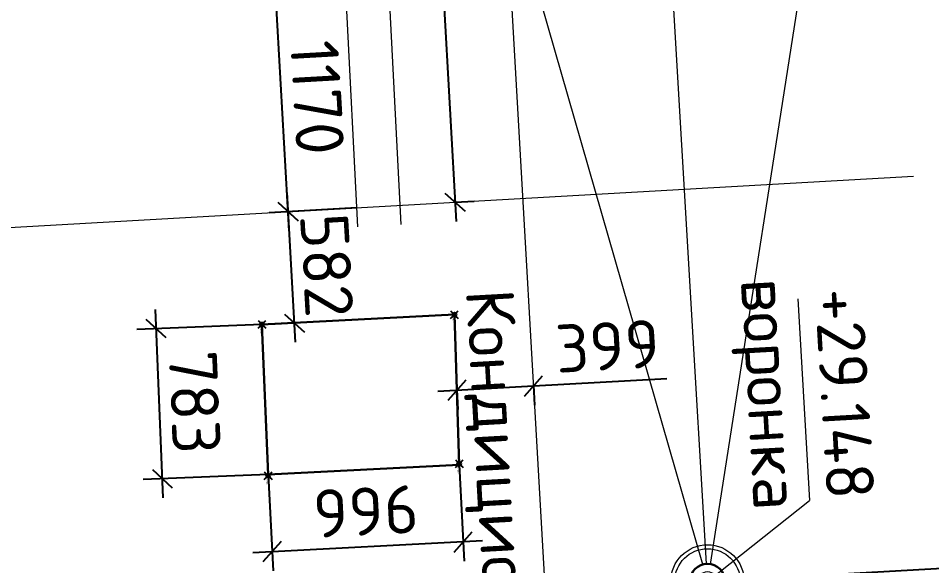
# Model space of a CAD drawing. Header units: metres. Extents: x 107714.2 to 107732.3, y 110797.9 to 110846.2.
# Drawn here: x 107722.397 to 107727.152, y 110802.987 to 110805.84 of the extents above; entities that cross this region are included whole.
import ezdxf

# ---------------------------------------------------------------- set-up
doc = ezdxf.new("R2010")
doc.units = ezdxf.units.M
doc.header["$PDMODE"] = 35
doc.header["$PDSIZE"] = 0.02
for name, pattern in [('_ШПТ__20_т__2_5__Линия сетки', [25, 20, -2.5, 0, -2.5]), ('CENTER', [50.8, 31.75, -6.35, 6.35, -6.35]), ('невидимаяX2', [19.05, 12.7, -6.35])]:
    doc.linetypes.add(name, pattern=pattern)
for name, color, linetype, lineweight in [('Высотные отметки', 7, 'Continuous', 9), ('Линии1', 7, 'Continuous', 30), ('ОСИ', 251, 'CENTER', 18)]:
    doc.layers.add(name, color=color, linetype=linetype, lineweight=lineweight)
doc.layers.add('Сантехнические приборы', color=7, linetype='Continuous', lineweight=18, true_color=0x0080c0)
doc.layers.add('Слой1', color=7, linetype='Continuous')
doc.styles.add('GOST 2.304 type A', font='isocpeur.ttf')
doc.styles.add('ISOCPEUR', font='isocpeur.ttf', dxfattribs={"height": 375})
doc.styles.get("Standard").update_dxf_attribs({"font": 'arial.ttf'})
doc.dimstyles.new('ISO-25', dxfattribs={"dimtxt": 0.25, "dimasz": 0.1, "dimexe": 0.1, "dimexo": 0, "dimgap": 0.06, "dimtad": 1, "dimdec": 0, "dimlfac": 1000, "dimtxsty": 'GOST 2.304 type A', "dimblk": 'OBLIQUE', "dimcen": 2.5, "dimdle": 0.1, "dimadec": 0, "dimazin": 0, "dimtfac": 1, "dimtdec": 0, "dimtmove": 0, "dimatfit": 3, "dimfxl": 1, "dimarcsym": 0})

# ---------------------------------------------------------------- blocks, each defined once
blk = doc.blocks.new('109_Водосточная воронка - Радиус 70-1083720-_О__R_8_390_')
at = {"layer": 'Сантехнические приборы', "color": 7}
for radius in [190.5, 169.9, 50.8]:
    blk.add_circle((0, 0), radius, dxfattribs=at)
blk = doc.blocks.new('_Oblique')
at = {"color": 0, "linetype": 'ByBlock', "lineweight": -2}
blk.add_line((-0.5, -0.5), (0.5, 0.5), dxfattribs=at)
blk = doc.blocks.new('*D108')
at = {"color": 0, "lineweight": -2, "transparency": 16777216}
for p, q in [((107723.8408, 110804.1515), (107723.7964, 110804.9319)), ((107724.1335, 110804.8508), (107723.7023, 110804.8263)), ((107724.1665, 110804.2701), (107723.7353, 110804.2456))]:
    blk.add_line(p, q, dxfattribs=at)
at = {"layer": 'Defpoints', "color": 0, "lineweight": 9, "transparency": 16777216}
for p in [(107724.1335, 110804.8508), (107723.8021, 110804.832), (107724.1665, 110804.2701)]:
    blk.add_point(p, dxfattribs=at)
at = {"color": 0, "lineweight": -2, "transparency": 16777216, "xscale": 0.1, "yscale": 0.1, "zscale": 0.1}
for p, rotation in [((107723.8021, 110804.832), 93.25304974487426), ((107723.8351, 110804.2513), 273.2530497448743)]:
    blk.add_blockref('_Oblique', p, dxfattribs=dict(at, rotation=rotation))
at = {"color": 0, "lineweight": 9, "transparency": 16777216, "insert": (107724.0033, 110804.5521), "char_height": 0.25, "attachment_point": 5, "rotation": 273.253, "style": 'GOST 2.304 type A'}
blk.add_mtext('582', dxfattribs=at)
blk = doc.blocks.new('*D109')
at = {"color": 0, "lineweight": -2, "transparency": 16777216}
for p, q in [((107725.0787, 110803.9239), (107725.7726, 110803.9633)), ((107724.5803, 110803.8956), (107725.0787, 110803.9239)), ((107724.6799, 110803.9045), (107724.6858, 110803.8014)), ((107725.0785, 110803.9272), (107725.0844, 110803.8241))]:
    blk.add_line(p, q, dxfattribs=at)
at = {"layer": 'Defpoints', "color": 0, "lineweight": 9, "transparency": 16777216}
for p in [(107724.6799, 110803.9045), (107725.0785, 110803.9272), (107725.0787, 110803.9239)]:
    blk.add_point(p, dxfattribs=at)
at = {"color": 0, "lineweight": -2, "transparency": 16777216, "xscale": 0.1, "yscale": 0.1, "zscale": 0.1}
for p, rotation in [((107724.6801, 110803.9012), 183.2530497448743), ((107725.0787, 110803.9239), 3.253049744874275)]:
    blk.add_blockref('_Oblique', p, dxfattribs=dict(at, rotation=rotation))
at = {"color": 0, "lineweight": 9, "transparency": 16777216, "insert": (107725.4651, 110804.1311), "char_height": 0.25, "attachment_point": 5, "rotation": 3.253, "style": 'GOST 2.304 type A'}
blk.add_mtext('399', dxfattribs=at)
blk = doc.blocks.new('*D110')
at = {"color": 0, "lineweight": -2, "transparency": 16777216}
for p, q in [((107723.1511, 110803.3398), (107723.1108, 110804.3218)), ((107723.6655, 110804.2445), (107723.0149, 110804.2178)), ((107723.6976, 110803.4623), (107723.047, 110803.4356))]:
    blk.add_line(p, q, dxfattribs=at)
at = {"layer": 'Defpoints', "color": 0, "lineweight": 9, "transparency": 16777216}
for p in [(107723.6655, 110804.2445), (107723.1149, 110804.2219), (107723.6976, 110803.4623)]:
    blk.add_point(p, dxfattribs=at)
at = {"color": 0, "lineweight": -2, "transparency": 16777216, "xscale": 0.1, "yscale": 0.1, "zscale": 0.1}
for p, rotation in [((107723.1149, 110804.2219), 92.3501580870152), ((107723.147, 110803.4397), 272.3501580870152)]:
    blk.add_blockref('_Oblique', p, dxfattribs=dict(at, rotation=rotation))
at = {"color": 0, "lineweight": 9, "transparency": 16777216, "insert": (107723.3157, 110803.8384), "char_height": 0.25, "attachment_point": 5, "rotation": 272.3502, "style": 'GOST 2.304 type A'}
blk.add_mtext('783', dxfattribs=at)
blk = doc.blocks.new('*D111')
at = {"color": 0, "lineweight": -2, "transparency": 16777216}
for p, q in [((107724.6924, 110803.5132), (107724.7181, 110803.0107)), ((107723.6976, 110803.4623), (107723.7233, 110802.9597)), ((107724.8129, 110803.1157), (107723.6183, 110803.0545))]:
    blk.add_line(p, q, dxfattribs=at)
at = {"layer": 'Defpoints', "color": 0, "lineweight": 9, "transparency": 16777216}
for p in [(107724.6924, 110803.5132), (107723.6976, 110803.4623), (107723.7182, 110803.0596)]:
    blk.add_point(p, dxfattribs=at)
at = {"color": 0, "lineweight": -2, "transparency": 16777216, "xscale": 0.1, "yscale": 0.1, "zscale": 0.1}
for p, rotation in [((107724.713, 110803.1106), 2.93267586274939), ((107723.7182, 110803.0596), 182.9326758627493)]:
    blk.add_blockref('_Oblique', p, dxfattribs=dict(at, rotation=rotation))
at = {"color": 0, "lineweight": 9, "transparency": 16777216, "insert": (107724.2061, 110803.2698), "char_height": 0.25, "attachment_point": 5, "rotation": 2.9327, "style": 'GOST 2.304 type A'}
blk.add_mtext('996', dxfattribs=at)
blk = doc.blocks.new('*D113')
at = {"color": 0, "lineweight": -2, "transparency": 16777216}
for p, q in [((107724.4869, 110808.1179), (107724.6765, 110804.7815)), ((107724.4925, 110808.018), (107724.5924, 110808.0237)), ((107724.6708, 110804.8814), (107724.7706, 110804.8871))]:
    blk.add_line(p, q, dxfattribs=at)
at = {"layer": 'Defpoints', "color": 0, "lineweight": 9, "transparency": 16777216}
for p in [(107724.4925, 110808.018, 29.2414), (107724.6708, 110804.8814), (107724.6708, 110804.8814)]:
    blk.add_point(p, dxfattribs=at)
at = {"color": 0, "lineweight": -2, "transparency": 16777216, "xscale": 0.1, "yscale": 0.1, "zscale": 0.1}
for p, rotation in [((107724.4925, 110808.018), 93.25304974487426), ((107724.6708, 110804.8814), 273.2530497448743)]:
    blk.add_blockref('_Oblique', p, dxfattribs=dict(at, rotation=rotation))
at = {"color": 0, "lineweight": 9, "transparency": 16777216, "insert": (107724.7664, 110806.4602), "char_height": 0.25, "attachment_point": 5, "rotation": 273.253, "style": 'GOST 2.304 type A'}
blk.add_mtext('3142', dxfattribs=at)
blk = doc.blocks.new('*D122')
at = {"color": 0, "lineweight": -2, "transparency": 16777216}
for p, q in [((107725.2754, 110814.9758), (107721.2177, 110814.7451)), ((107722.0094, 110802.5792), (107721.3119, 110814.8506)), ((107725.9848, 110802.9053), (107721.9039, 110802.6734))]:
    blk.add_line(p, q, dxfattribs=at)
at = {"layer": 'Defpoints', "color": 0, "lineweight": 9, "transparency": 16777216}
for p in [(107725.2754, 110814.9758, 29.1756), (107721.3176, 110814.7508), (107725.9848, 110802.9053)]:
    blk.add_point(p, dxfattribs=at)
at = {"color": 0, "lineweight": -2, "transparency": 16777216, "xscale": 0.1, "yscale": 0.1, "zscale": 0.1}
for p, rotation in [((107721.3176, 110814.7508), 93.25304974487426), ((107722.0037, 110802.6791), 273.2530497448743)]:
    blk.add_blockref('_Oblique', p, dxfattribs=dict(at, rotation=rotation))
at = {"color": 0, "lineweight": 9, "transparency": 16777216, "insert": (107721.8453, 110808.7254), "char_height": 0.25, "attachment_point": 5, "rotation": 273.253, "style": 'GOST 2.304 type A'}
blk.add_mtext('12091', dxfattribs=at)
blk = doc.blocks.new('*D169')
at = {"color": 0, "lineweight": -2, "transparency": 16777216}
for p, q in [((107731.3151, 110803.2077), (107731.3544, 110802.5171)), ((107725.9848, 110802.9053), (107726.0241, 110802.2141)), ((107725.9186, 110802.3083), (107731.4485, 110802.6226))]:
    blk.add_line(p, q, dxfattribs=at)
at = {"layer": 'Defpoints', "color": 0, "lineweight": 9, "transparency": 16777216}
for p in [(107731.3151, 110803.2077), (107725.9848, 110802.9053), (107731.3487, 110802.6169)]:
    blk.add_point(p, dxfattribs=at)
at = {"color": 0, "lineweight": -2, "transparency": 16777216, "xscale": 0.1, "yscale": 0.1, "zscale": 0.1}
for p, rotation in [((107731.3487, 110802.6169), 3.253049744874275), ((107726.0185, 110802.314), 183.2530497448743)]:
    blk.add_blockref('_Oblique', p, dxfattribs=dict(at, rotation=rotation))
at = {"color": 0, "lineweight": 9, "transparency": 16777216, "insert": (107728.6731, 110802.6501), "char_height": 0.25, "attachment_point": 5, "rotation": 3.253, "style": 'GOST 2.304 type A'}
blk.add_mtext('5339', dxfattribs=at)
blk = doc.blocks.new('*D172')
at = {"color": 0, "lineweight": -2, "transparency": 16777216}
for p, q in [((107726.6969, 110815.1567), (107727.3944, 110802.8853)), ((107725.2754, 110814.9758), (107726.8024, 110815.0625)), ((107725.9848, 110802.9053), (107727.4885, 110802.9908))]:
    blk.add_line(p, q, dxfattribs=at)
at = {"layer": 'Defpoints', "color": 0, "lineweight": 9, "transparency": 16777216}
for p in [(107725.2754, 110814.9758), (107727.3887, 110802.9851), (107725.9848, 110802.9053)]:
    blk.add_point(p, dxfattribs=at)
at = {"color": 0, "lineweight": -2, "transparency": 16777216, "xscale": 0.1, "yscale": 0.1, "zscale": 0.1}
for p, rotation in [((107726.7026, 110815.0569), 93.25304974487426), ((107727.3887, 110802.9851), 273.2530497448743)]:
    blk.add_blockref('_Oblique', p, dxfattribs=dict(at, rotation=rotation))
at = {"color": 0, "lineweight": 9, "transparency": 16777216, "insert": (107727.2303, 110809.0315), "char_height": 0.25, "attachment_point": 5, "rotation": 273.253, "style": 'GOST 2.304 type A'}
blk.add_mtext('12091', dxfattribs=at)
blk = doc.blocks.new('*D181')
at = {"color": 0, "lineweight": -2, "transparency": 16777216}
for p, q in [((107723.8078, 110804.7322), (107723.7301, 110806.0997)), ((107724.0983, 110806.0205), (107723.6359, 110805.9942)), ((107724.1581, 110804.8522), (107723.7023, 110804.8263))]:
    blk.add_line(p, q, dxfattribs=at)
at = {"layer": 'Defpoints', "color": 0, "lineweight": 9, "transparency": 16777216}
for p in [(107723.7357, 110805.9999), (107724.0983, 110806.0205), (107724.1581, 110804.8522)]:
    blk.add_point(p, dxfattribs=at)
at = {"color": 0, "lineweight": -2, "transparency": 16777216, "xscale": 0.1, "yscale": 0.1, "zscale": 0.1}
for p, rotation in [((107723.7357, 110805.9999), 93.25304974487426), ((107723.8021, 110804.832), 273.2530497448743)]:
    blk.add_blockref('_Oblique', p, dxfattribs=dict(at, rotation=rotation))
at = {"color": 0, "lineweight": 9, "transparency": 16777216, "insert": (107723.9536, 110805.4265), "char_height": 0.25, "attachment_point": 5, "rotation": 273.253, "style": 'GOST 2.304 type A'}
blk.add_mtext('1170', dxfattribs=at)

msp = doc.modelspace()

# ---------------------------------------------------------------- linework, layer by layer
at = {"lineweight": 9}
for points, elevation in [([(107725.9795, 110802.9963), (107724.6999, 110824.7666)], 29.1756), ([(107727.8915, 110815.1244), (107725.9989, 110802.9954)], 29.2186), ([(107725.9597, 110802.993), (107722.5619, 110814.8215)], 29.1756)]:
    msp.add_lwpolyline(points, dxfattribs=dict(at, elevation=elevation))
at = {"linetype": 'невидимаяX2', "lineweight": 9, "ltscale": 0.1}
for points in [[(107724.3229, 110806.0333), (107724.4126, 110804.2827)], [(107724.0983, 110806.0205), (107724.1879, 110804.2712)]]:
    msp.add_lwpolyline(points, dxfattribs=at)
at = {"lineweight": 9}
msp.add_lwpolyline([(107724.6675, 110804.2958), (107723.6655, 110804.2445)], dxfattribs=at)
at = {"lineweight": 30}
msp.add_circle((107725.9848, 110802.9053, 29.165), 0.0911, dxfattribs=at)
at = {"layer": 'Высотные отметки'}
for p in [(107726.4553, 110804.3775), (107725.9848, 110802.9053, 29.165)]:
    msp.add_line(p, (107726.515, 110803.3267), dxfattribs=at)
at = {"layer": 'Линии1'}
msp.add_lwpolyline([(107723.6655, 110804.2445), (107723.6976, 110803.4623), (107724.6924, 110803.5132), (107724.6675, 110804.2958), (107723.6655, 110804.2445)], dxfattribs=at)
at = {"layer": 'ОСИ', "linetype": '_ШПТ__20_т__2_5__Линия сетки', "lineweight": 5}
for p, q in [((107722.7446, 110844.9904), (107725.3906, 110798.4372)), ((107717.2629, 110804.4603), (107727.0571, 110805.017))]:
    msp.add_line(p, q, dxfattribs=at)
at = {"layer": 'Слой1'}
for p in [(107724.6675, 110804.2958, 29.2268), (107723.6655, 110804.2445, 29.2558), (107724.6922, 110803.5188, 29.2289), (107723.6979, 110803.4566, 29.2562)]:
    msp.add_point(p, dxfattribs=at)

# ---------------------------------------------------------------- block references
at = {"layer": 'Сантехнические приборы', "color": 7, "xscale": 0.001, "yscale": 0.001, "zscale": 0.001, "rotation": 273.2530497398921}
msp.add_blockref('109_Водосточная воронка - Радиус 70-1083720-_О__R_8_390_', (107725.9848, 110802.9053, 29.2186), dxfattribs=at)

# ---------------------------------------------------------------- texts
at = {"char_height": 0.25, "width": 1.266666, "attachment_point": 1, "rotation": 273.253, "style": 'ISOCPEUR'}
for s, insert in [('воронка', (107726.4071, 110804.4926)), ('+29.148', (107726.7928, 110804.4395, -29.1756)), ('Кондиционер', (107724.9762, 110804.4362))]:
    msp.add_mtext(s, dxfattribs=dict(at, insert=insert))
at = {"layer": 'Слой1', "char_height": 0.01, "rotation": 273.253}
for s, insert, width, attachment_point in [(' 29.227', (107724.6675, 110804.2958, 29.2268), 0.56, 1), (' 48', (107724.6675, 110804.2958, 29.2268), 0.3, 7), (' 29.256', (107723.6655, 110804.2445, 29.2558), 0.56, 1), (' 45', (107723.6655, 110804.2445, 29.2558), 0.3, 7), (' 29.229', (107724.6922, 110803.5188, 29.2289), 0.56, 1), (' 47', (107724.6922, 110803.5188, 29.2289), 0.3, 7), (' 29.256', (107723.6979, 110803.4566, 29.2562), 0.56, 1), (' 46', (107723.6979, 110803.4566, 29.2562), 0.3, 7)]:
    msp.add_mtext(s, dxfattribs=dict(at, insert=insert, width=width, attachment_point=attachment_point))

# ---------------------------------------------------------------- dimensions: what is measured, and where the dimension line sits
at = {"lineweight": 9}
for base, p1, p2, angle, picture, middle in [((107727.3887, 110802.9851), (107725.2754, 110814.9758), (107725.9848, 110802.9053), 273.253, '*D172', (107727.2303, 110809.0315)), ((107721.3176, 110814.7508), (107725.9848, 110802.9053), (107725.2754, 110814.9758, 29.1756), 273.253, '*D122', (107721.8453, 110808.7254)), ((107724.6708, 110804.8814), (107724.4925, 110808.018, 29.2414), (107724.6708, 110804.8814), 273.253, '*D113', (107724.7664, 110806.4602)), ((107723.7357, 110805.9999), (107724.1581, 110804.8522), (107724.0983, 110806.0205), 273.253, '*D181', (107723.9536, 110805.4265)), ((107725.0787, 110803.9239), (107724.6799, 110803.9045), (107725.0785, 110803.9272), 3.253, '*D109', (107725.4651, 110804.1311)), ((107731.3487, 110802.6169), (107725.9848, 110802.9053), (107731.3151, 110803.2077), 3.253, '*D169', (107728.6731, 110802.6501))]:
    dim = msp.add_linear_dim(base=base, p1=p1, p2=p2, angle=angle, dimstyle='ISO-25', dxfattribs=at)
    dim.commit()
    dim.dimension.update_dxf_attribs({"geometry": picture, "text_midpoint": middle})
dim = msp.add_linear_dim(base=(107723.8021, 110804.832), p1=(107724.1665, 110804.2701), p2=(107724.1335, 110804.8508), angle=273.253, dimstyle='ISO-25', dxfattribs=at)
dim.commit()
dim.dimension.update_dxf_attribs({"geometry": '*D108', "text_midpoint": (107723.8186, 110804.5417), "dimtype": 160})
for p1, p2, distance, picture, middle in [((107723.6976, 110803.4623), (107723.6655, 110804.2445), 0.5511, '*D110', (107723.3157, 110803.8384)), ((107724.6924, 110803.5132), (107723.6976, 110803.4623), 0.4032, '*D111', (107724.2061, 110803.2698))]:
    dim = msp.add_aligned_dim(p1=p1, p2=p2, distance=distance, dimstyle='ISO-25', dxfattribs=at)
    dim.commit()
    dim.dimension.update_dxf_attribs({"geometry": picture, "text_midpoint": middle})

doc.saveas('drawing.dxf')
